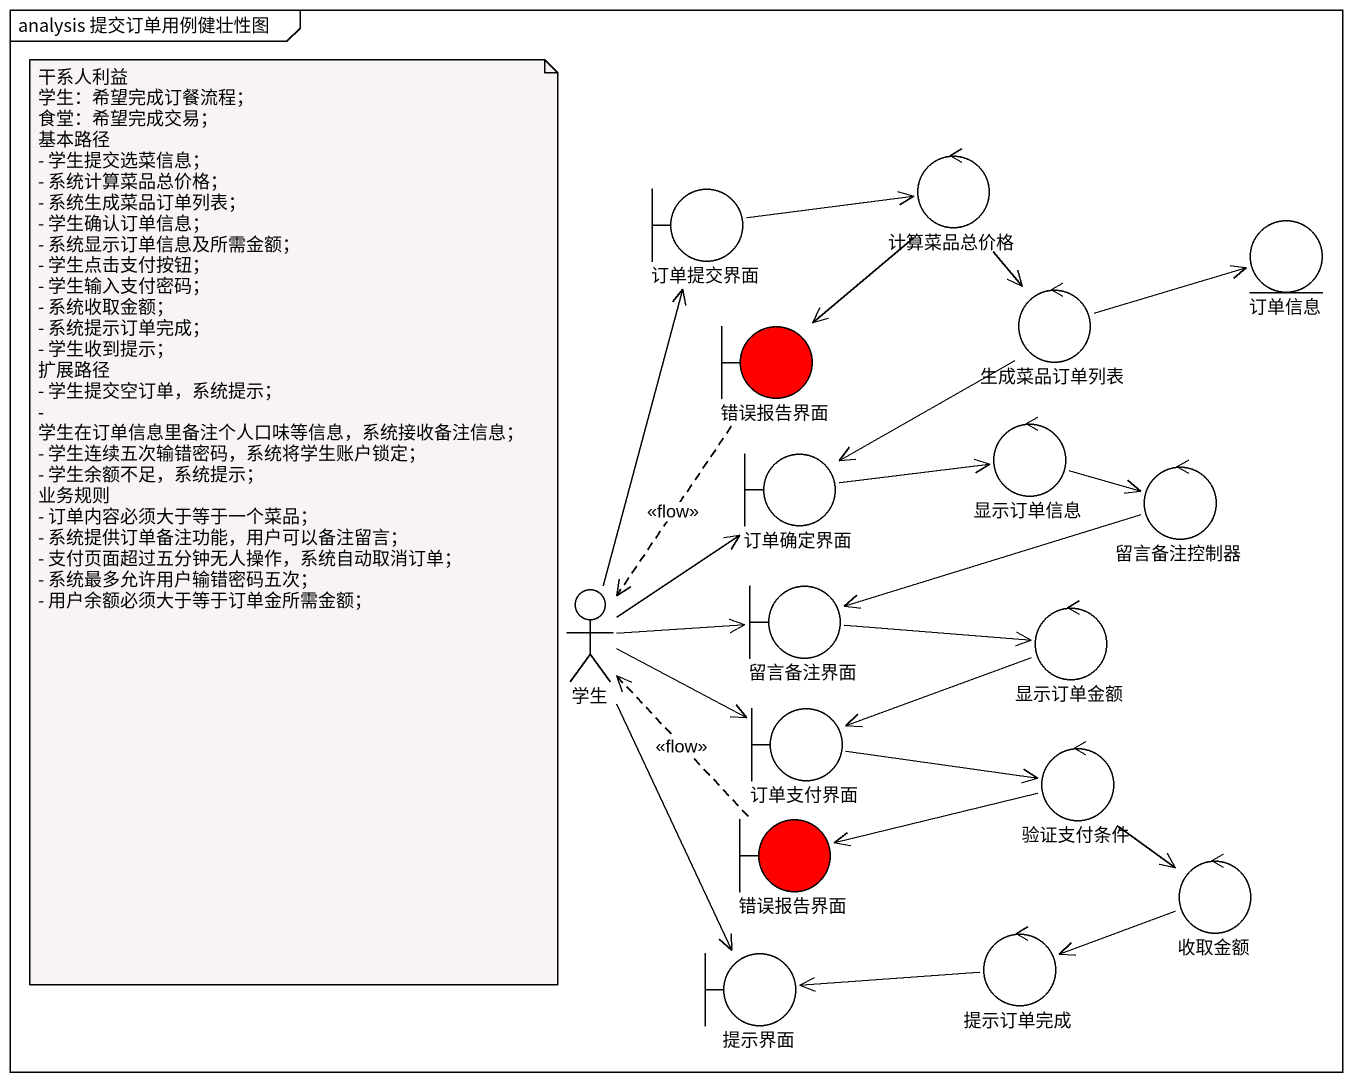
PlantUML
@startuml
mainframe analysis 提交订单用例健壮性图
boundary 订单提交界面
control 计算菜品总价格
entity 订单信息
boundary 错误报告界面 #FF0000
control 生成菜品订单列表
boundary 订单确定界面
control 显示订单信息
control 留言备注控制器
actor 学生
boundary 留言备注界面
control 显示订单金额
boundary 订单支付界面
control 验证支付条件
boundary "错误报告界面" as 错误报告界面_2 #FF0000
control 提示订单完成
control 收取金额
boundary 提示界面
订单提交界面 -right-> 计算菜品总价格
计算菜品总价格 --> 错误报告界面
计算菜品总价格 --> 生成菜品订单列表
错误报告界面 ..> 学生 : <<flow>>
生成菜品订单列表 -right-> 订单信息
生成菜品订单列表 --> 订单确定界面
订单确定界面 -right-> 显示订单信息
显示订单信息 -right-> 留言备注控制器
留言备注控制器 -left-> 留言备注界面
学生 -up-> 订单提交界面
学生 -up-> 订单确定界面
学生 -right-> 留言备注界面
学生 -right-> 订单支付界面
学生 --> 提示界面
留言备注界面 -right-> 显示订单金额
显示订单金额 -left-> 订单支付界面
订单支付界面 -right-> 验证支付条件
验证支付条件 -left-> 错误报告界面_2
验证支付条件 --> 收取金额
错误报告界面_2 .up.> 学生 : <<flow>>
提示订单完成 -left-> 提示界面
收取金额 -left-> 提示订单完成
note as N1
  干系人利益
  学生：希望完成订餐流程；
  食堂：希望完成交易；
  基本路径
  - 学生提交选菜信息；
  - 系统计算菜品总价格；
  - 系统生成菜品订单列表；
  - 学生确认订单信息；
  - 系统显示订单信息及所需金额；
  - 学生点击支付按钮；
  - 学生输入支付密码；
  - 系统收取金额；
  - 系统提示订单完成；
  - 学生收到提示；
  扩展路径
  - 学生提交空订单，系统提示；
  - 学生在订单信息里备注个人口味等信息，系统接收备注信息；
  - 学生连续五次输错密码，系统将学生账户锁定；
  - 学生余额不足，系统提示；
  业务规则
  - 订单内容必须大于等于一个菜品；
  - 系统提供订单备注功能，用户可以备注留言；
  - 支付页面超过五分钟无人操作，系统自动取消订单；
  - 系统最多允许用户输错密码五次；
  - 用户余额必须大于等于订单金所需金额；
end note
@enduml
